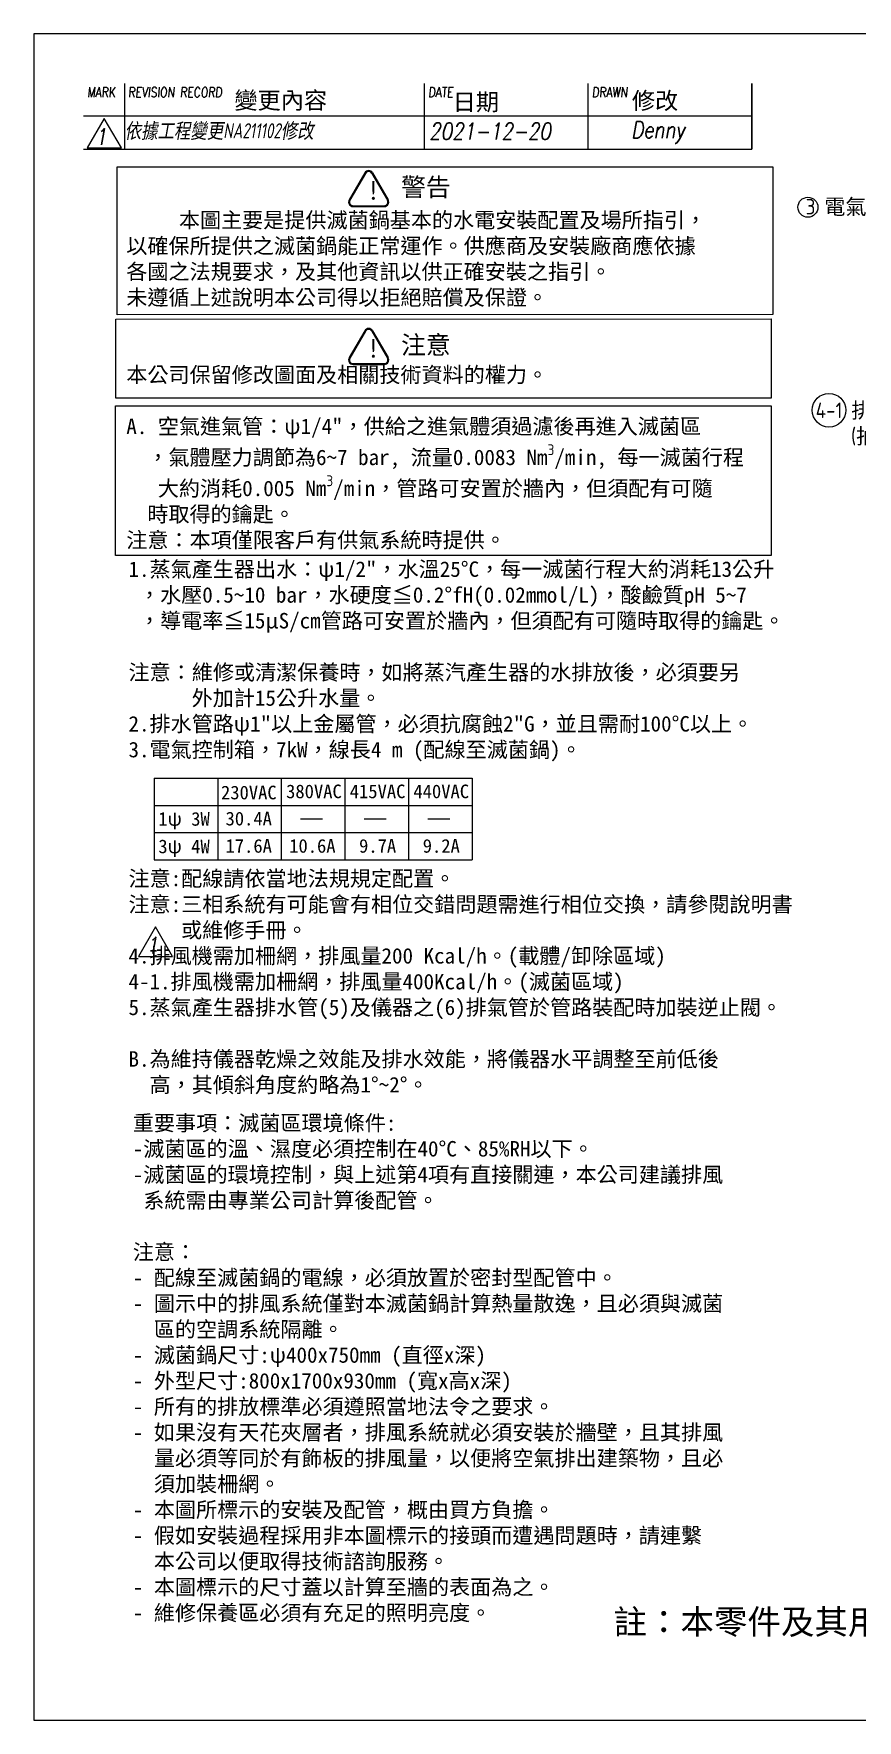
# Model space of a CAD drawing. Header units: millimetres. Extents: x -226924 to 27885, y 103 to 13773.
# Drawn here: x 14700 to 19228, y 103 to 9373 of the extents above; entities that cross this region are included whole.
import ezdxf

# ---------------------------------------------------------------- set-up
doc = ezdxf.new("R2010")
doc.units = ezdxf.units.MM
doc.layers.get('0').update_dxf_attribs({"lineweight": 25})
for name, color, linetype, lineweight in [('D', 3, 'Continuous', 9), ('F', 7, 'Continuous', 15), ('T', 4, 'Continuous', 15)]:
    doc.layers.add(name, color=color, linetype=linetype, lineweight=lineweight)
doc.styles.get("Standard").update_dxf_attribs({"font": 'KAIU.TTF'})
doc.styles.add('STU25', font='isocp2.shx')
doc.styles.add('Text', font='romans.shx', dxfattribs={"width": 0.8, "oblique": 10})

msp = doc.modelspace()

# ---------------------------------------------------------------- hatches: boundary and pattern name
at = {"layer": 'D'}
h = msp.add_hatch(color=11, dxfattribs=at)
edge = h.paths.add_edge_path()
edge.add_line((16519.469, 8608.152), (16434.11, 8460.306))
edge.add_arc((16455.76, 8447.806), 25, 149.9999999, 270)
edge.add_line((16455.76, 8422.806), (16626.478, 8422.806))
edge.add_arc((16626.478, 8447.806), 25, 270, 389.9999999)
edge.add_line((16648.129, 8460.306), (16562.77, 8608.152))
edge.add_arc((16541.119, 8595.652), 25, 30, 150)
edge = h.paths.add_edge_path(flags=16)
edge.add_arc((16541.119, 8595.652), 20, 30, 150)
edge.add_line((16523.799, 8605.652), (16438.44, 8457.806))
edge.add_arc((16455.76, 8447.806), 20, 149.9999999, 270)
edge.add_line((16455.76, 8427.806), (16626.478, 8427.806))
edge.add_arc((16626.478, 8447.806), 20, 270, 389.9999999)
edge.add_line((16643.799, 8457.806), (16558.44, 8605.652))
h = msp.add_hatch(color=11, dxfattribs=at)
edge = h.paths.add_edge_path()
edge.add_ellipse((16455.76, 7580.08), major_axis=(25, 0), ratio=1, start_angle=149.9999999, end_angle=270)
edge.add_line((16455.76, 7555.08), (16626.478, 7555.08))
edge.add_ellipse((16626.478, 7580.08), major_axis=(25, 0), ratio=1, start_angle=270, end_angle=389.9999999)
edge.add_line((16648.129, 7592.58), (16562.77, 7740.427))
edge.add_ellipse((16541.119, 7727.927), major_axis=(25, 0), ratio=1, start_angle=30, end_angle=150)
edge.add_line((16519.469, 7740.427), (16434.11, 7592.58))
edge = h.paths.add_edge_path(flags=16)
edge.add_ellipse((16455.76, 7580.08), major_axis=(20, 0), ratio=1, start_angle=149.9999999, end_angle=270)
edge.add_line((16455.76, 7560.08), (16626.478, 7560.08))
edge.add_ellipse((16626.478, 7580.08), major_axis=(20, 0), ratio=1, start_angle=270, end_angle=389.9999999)
edge.add_line((16643.799, 7590.08), (16558.44, 7737.927))
edge.add_ellipse((16541.119, 7727.927), major_axis=(20, 0), ratio=1, start_angle=30, end_angle=150)
edge.add_line((16523.799, 7737.927), (16438.44, 7590.08))

# ---------------------------------------------------------------- linework, layer by layer
at = {"layer": 'D', "color": 11}
for p, q in [((16519.469, 8608.152), (16434.11, 8460.306)), ((16523.799, 8605.652), (16438.44, 8457.806)), ((16558.44, 8605.652), (16643.799, 8457.806)), ((16562.77, 8608.152), (16648.129, 8460.306)), ((16455.76, 8427.806), (16626.478, 8427.806)), ((16455.76, 8422.806), (16626.478, 8422.806)), ((16519.469, 7740.427), (16434.11, 7592.58)), ((16523.799, 7737.927), (16438.44, 7590.08)), ((16558.44, 7737.927), (16643.799, 7590.08)), ((16562.77, 7740.427), (16648.129, 7592.58)), ((16455.76, 7560.08), (16626.478, 7560.08)), ((16455.76, 7555.08), (16626.478, 7555.08)), ((16167.196, 5056.857), (16286.877, 5056.857)), ((16517.196, 5056.857), (16636.877, 5056.857)), ((16867.196, 5056.857), (16986.877, 5056.857))]:
    msp.add_line(p, q, dxfattribs=at)
at = {"layer": 'D'}
for p, q in [((15360.92, 5281.857), (15360.92, 4831.857)), ((15360.92, 5281.857), (17110.92, 5281.857)), ((15710.92, 5281.857), (15710.92, 4831.857)), ((16060.92, 5281.857), (16060.92, 4831.857)), ((16410.92, 5281.857), (16410.92, 4831.857)), ((16760.92, 5281.857), (16760.92, 4831.857)), ((17110.92, 5281.857), (17110.92, 4831.857)), ((15360.92, 5131.857), (17110.92, 5131.857)), ((15360.92, 4981.857), (17110.92, 4981.857)), ((15360.92, 4831.857), (17110.92, 4831.857))]:
    msp.add_line(p, q, dxfattribs=at)
at = {"layer": 'D', "color": 11}
for points in [[(15157.875, 8640.823), (18762.382, 8641.642), (18762.382, 7829.048), (15157.875, 7828.229)], [(15150.49, 7804.752), (18754.997, 7805.571), (18754.997, 7369.75), (15150.49, 7369.75)], [(15149.32, 7327.181), (18753.828, 7327.181), (18753.828, 6505.041), (15149.32, 6505.041)]]:
    msp.add_lwpolyline(points, close=True, dxfattribs=at)
at = {"layer": 'D'}
for centre, radius in [((18956.096, 8419.253), 55), ((19071.894, 7303.846), 92.5)]:
    msp.add_circle(centre, radius, dxfattribs=at)
at = {"layer": 'D', "color": 11}
for centre, radius, start, end in [((16541.119, 8595.652), 25, 30, 150), ((16541.119, 8595.652), 20, 30, 150), ((16455.76, 8447.806), 25, 149.9999999, 270), ((16455.76, 8447.806), 20, 149.9999999, 270), ((16626.478, 8447.806), 25, 270, 29.9999999), ((16626.478, 8447.806), 20, 270, 29.9999999), ((16541.119, 7727.927), 25, 30, 150), ((16541.119, 7727.927), 20, 30, 150), ((16455.76, 7580.08), 25, 149.9999999, 270), ((16455.76, 7580.08), 20, 149.9999999, 270), ((16626.478, 7580.08), 25, 270, 29.9999999), ((16626.478, 7580.08), 20, 270, 29.9999999)]:
    msp.add_arc(centre, radius, start, end, dxfattribs=at)
at = {"layer": 'F', "color": 7}
for p, q in [((15198.555, 9098.975), (15198.555, 8738.975)), ((16848.705, 8738.975), (16848.705, 9098.975)), ((17748.705, 8738.975), (17748.705, 9098.975)), ((18648.705, 8738.975), (18648.705, 9098.975)), ((18648.705, 8918.975), (14973.555, 8918.975)), ((14973.555, 8738.975), (18648.705, 8738.975))]:
    msp.add_line(p, q, dxfattribs=at)
at = {"layer": 'F'}
msp.add_line((18648.705, 9098.975), (18648.705, 8738.975), dxfattribs=at)
at = {"layer": 'F', "color": 6}
msp.add_lwpolyline([(14699.534, 9372.996), (14699.534, 102.996), (27884.534, 102.996), (27884.534, 9372.996)], close=True, dxfattribs=at)
msp.add_lwpolyline([(14699.534, 9372.996), (14699.534, 102.996), (27884.534, 102.996), (27884.534, 9372.996)], close=True, dxfattribs=at)
at = {"layer": 'F', "color": 7}
for points in [[(15087.771, 8907.366), (14994.281, 8745.436), (15181.262, 8745.436)], [(15369.538, 4463.372), (15276.047, 4301.441), (15463.028, 4301.441)]]:
    msp.add_lwpolyline(points, close=True, dxfattribs=at)

# ---------------------------------------------------------------- texts
at = {"lineweight": -3}
for s, p in [('變更內容', (15802.89, 8960.19)), ('日期', (17003.051, 8951.29)), ('修改', (17988.529, 8958.41))]:
    msp.add_text(s, height=93.4085, dxfattribs=at).set_placement(p)
at = {"insert": (17887.06, 711.481), "char_height": 135.00867, "attachment_point": 1, "style": 'STU25'}
msp.add_mtext('{\\f標楷體|b0|i0|c136|p65;註：本零件及其用料均須符合}RoHS{\\f標楷體|b0|i0|c136|p65;指令。}', dxfattribs=at)
at = {"layer": 'D', "color": 11, "attachment_point": 1, "style": 'STU25'}
for s, insert, char_height in [('{\\f標楷體|b0|i0|c136|p65;!}', (16532.809, 8560.922), 100), ('{\\f標楷體|b0|i0|c136|p65;警告}', (16719.321, 8580.291), 100), ('{\\f標楷體|b0|i0|c136|p65;!}', (16532.809, 7693.197), 100), ('{\\f標楷體|b0|i0|c136|p65;注意}', (16719.321, 7712.565), 100), ('{\\f標楷體|b0|i0|c136|p65;230VAC}', (15729.164, 5239.906), 75), ('{\\f標楷體|b0|i0|c136|p65;380VAC}', (16087.047, 5246.092), 75), ('{\\f標楷體|b0|i0|c136|p65;415VAC}', (16437.047, 5246.092), 75), ('{\\f標楷體|b0|i0|c136|p65;440VAC}', (16787.047, 5246.092), 75), ('{\\f標楷體|b0|i0|c136|p65;1ψ 3W}', (15384.729, 5094.94), 75), ('{\\f標楷體|b0|i0|c136|p65;30.4A}', (15754.106, 5096.537), 75), ('{\\f標楷體|b0|i0|c136|p65;3ψ 4W}', (15384.729, 4943.868), 75), ('{\\f標楷體|b0|i0|c136|p65;17.6A}', (15754.106, 4946.537), 75), ('{\\f標楷體|b0|i0|c136|p65;10.6A}', (16104.106, 4946.537), 75), ('{\\f標楷體|b0|i0|c136|p65;9.7A}', (16488.402, 4946.537), 75), ('{\\f標楷體|b0|i0|c136|p65;9.2A}', (16838.402, 4946.537), 75)]:
    msp.add_mtext(s, dxfattribs=dict(at, insert=insert, char_height=char_height))
at = {"layer": 'D', "char_height": 85, "attachment_point": 1}
for s, insert in [('{\\Fisocp2.shx;\\C3;3 \\f標楷體|b0|i0|c136|p65;電氣控制箱}', (18943.92, 8464.825)), ('{\\Fisocp2.shx;\\C3;4-1 \\f標楷體|b0|i0|c136|p65;排風機\\P\\Fisocp2.shx;    (\\f標楷體|b0|i0|c136|p65;抽風機\\Fisocp2.shx;)}', (18998.644, 7345.83))]:
    msp.add_mtext(s, dxfattribs=dict(at, insert=insert))
at = {"layer": 'D', "color": 11, "char_height": 85, "attachment_point": 1}
for s, insert in [('\\A1;\\P     本圖主要是提供滅菌鍋基本的水電安裝配置及場所指引，\\P以確保所提供之滅菌鍋能正常運作。供應商及安裝廠商應依據\\P各國之法規要求，及其他資訊以供正確安裝之指引。\\P未遵循上述說明本公司得以拒絕賠償及保證。\\P\\P\\P本公司保留修改圖面及相關技術資料的權力。\\P\\PA. 空氣進氣管：{\\f細明體|b0|i0|c136|p48;ψ}1/4"，供給之進氣體須過濾後再進入滅菌區\\P  ，氣體壓力調節為6~7 bar, 流量0.0083 Nm{\\Fisocp2.shx;\\H0.7x;\\S3^ ;}/min, 每一滅菌行程\\P   大約消耗0.005 Nm{\\Fisocp2.shx;\\H0.7x;\\S3^ ;}/min，管路可安置於牆內，但須配有可隨\\P  時取得的鑰匙。\\P注意：本項僅限客戶有供氣系統時提供。', (15208.565, 8532.995)), ('1.蒸氣產生器出水：{\\f細明體|b0|i0|c136|p48;ψ}1/2"，水溫25%%DC，每一滅菌行程大約消耗13公升\\P ，水壓0.5~10 bar，水硬度≦0.2%%DfH(0.02mmol/L)，酸鹼質pH 5~7\\P ，導電率≦15μS/cm管路可安置於牆內，但須配有可隨時取得的鑰匙。\\P\\P注意：維修或清潔保養時，如將蒸汽產生器的水排放後，必須要另\\P      外加計15公升水量。\\P2.排水管路{\\f細明體|b0|i0|c136|p48;ψ}1"以上金屬管，必須抗腐蝕2"G，並且需耐100%%DC以上。 \\P3.電氣控制箱，7kW，線長4 m (配線至滅菌鍋)。\\P \\P\\P\\P  \\P注意:配線請依當地法規規定配置。\\P{\\fDFKai-SB|b0|i0|c136|p65;注意:三相系統有可能會有相位交錯問題需進行相位交換，請參閱說明書\\P     或維修手冊。}\\P4.排風機需加柵網，排風量200 Kcal/h。(載體/卸除區域)\\P4-1.排風機需加柵網，排風量400Kcal/h。(滅菌區域)\\P5.蒸氣產生器排水管(5)及儀器之(6)排氣管於管路裝配時加裝逆止閥。\\P\\PB.為維持儀器乾燥之效能及排水效能，將儀器水平調整至前低後\\P  高，其傾斜角度約略為1%%D~2%%D。', (15220.679, 6472.693)), ('重要事項：滅菌區環境條件:\\P-滅菌區的溫、濕度必須控制在40%%DC、85%RH以下。\\P-滅菌區的環境控制，與上述第4項有直接關連，本公司建議排風\\P 系統需由專業公司計算後配管。\\P\\P注意：\\P- 配線至滅菌鍋的電線，必須放置於密封型配管中。\\P- 圖示中的排風系統僅對本滅菌鍋計算熱量散逸，且必須與滅菌\\P  區的空調系統隔離。\\P- 滅菌鍋尺寸:{\\f細明體|b0|i0|c136|p48;ψ}400x750mm (直徑x深)\\P- 外型尺寸:800x1700x930mm (寬x高x深)\\P- 所有的排放標準必須遵照當地法令之要求。\\P- 如果沒有天花夾層者，排風系統就必須安裝於牆壁，且其排風\\P  量必須等同於有飾板的排風量，以便將空氣排出建築物，且必\\P  須加裝柵網。\\P- 本圖所標示的安裝及配管，概由買方負擔。\\P- 假如安裝過程採用非本圖標示的接頭而遭遇問題時，請連繫\\P  本公司以便取得技術諮詢服務。\\P- 本圖標示的尺寸蓋以計算至牆的表面為之。\\P- 維修保養區必須有充足的照明亮度。', (15244.375, 3428.464))]:
    msp.add_mtext(s, dxfattribs=dict(at, insert=insert))
at = {"layer": 'F', "color": 1, "lineweight": 15, "style": 'Text', "oblique": 5, "width": 0.8}
for s, p in [('MARK', (14993.457, 9024.675)), ('REVISION RECORD', (15218.457, 9024.675)), ('DATE', (16868.607, 9024.675)), ('DRAWN', (17768.607, 9024.675))]:
    msp.add_text(s, height=54, dxfattribs=at).set_placement(p)
at = {"layer": 'T', "lineweight": 20, "style": 'Text', "oblique": 10, "width": 0.8}
for s, height, p in [('1', 90, (15038.834, 8761.908)), ('2021-12-20', 92, (16873.922, 8791.206)), ('Denny', 92, (17984.958, 8799.469)), ('1', 90, (15320.6, 4317.914))]:
    msp.add_text(s, height=height, dxfattribs=at).set_placement(p)
at = {"layer": 'T', "linetype": 'Continuous', "lineweight": 20, "insert": (15199.74, 8881.09), "char_height": 82.79908, "attachment_point": 1, "style": 'Text'}
msp.add_mtext('{\\fDFKai-SB|b0|i0|c136|p65;依據工程變更\\Fisocp2.shx|c136;NA211102\\fDFKai-SB|b0|i0|c136|p65;修改}', dxfattribs=at)

doc.saveas('drawing.dxf')
